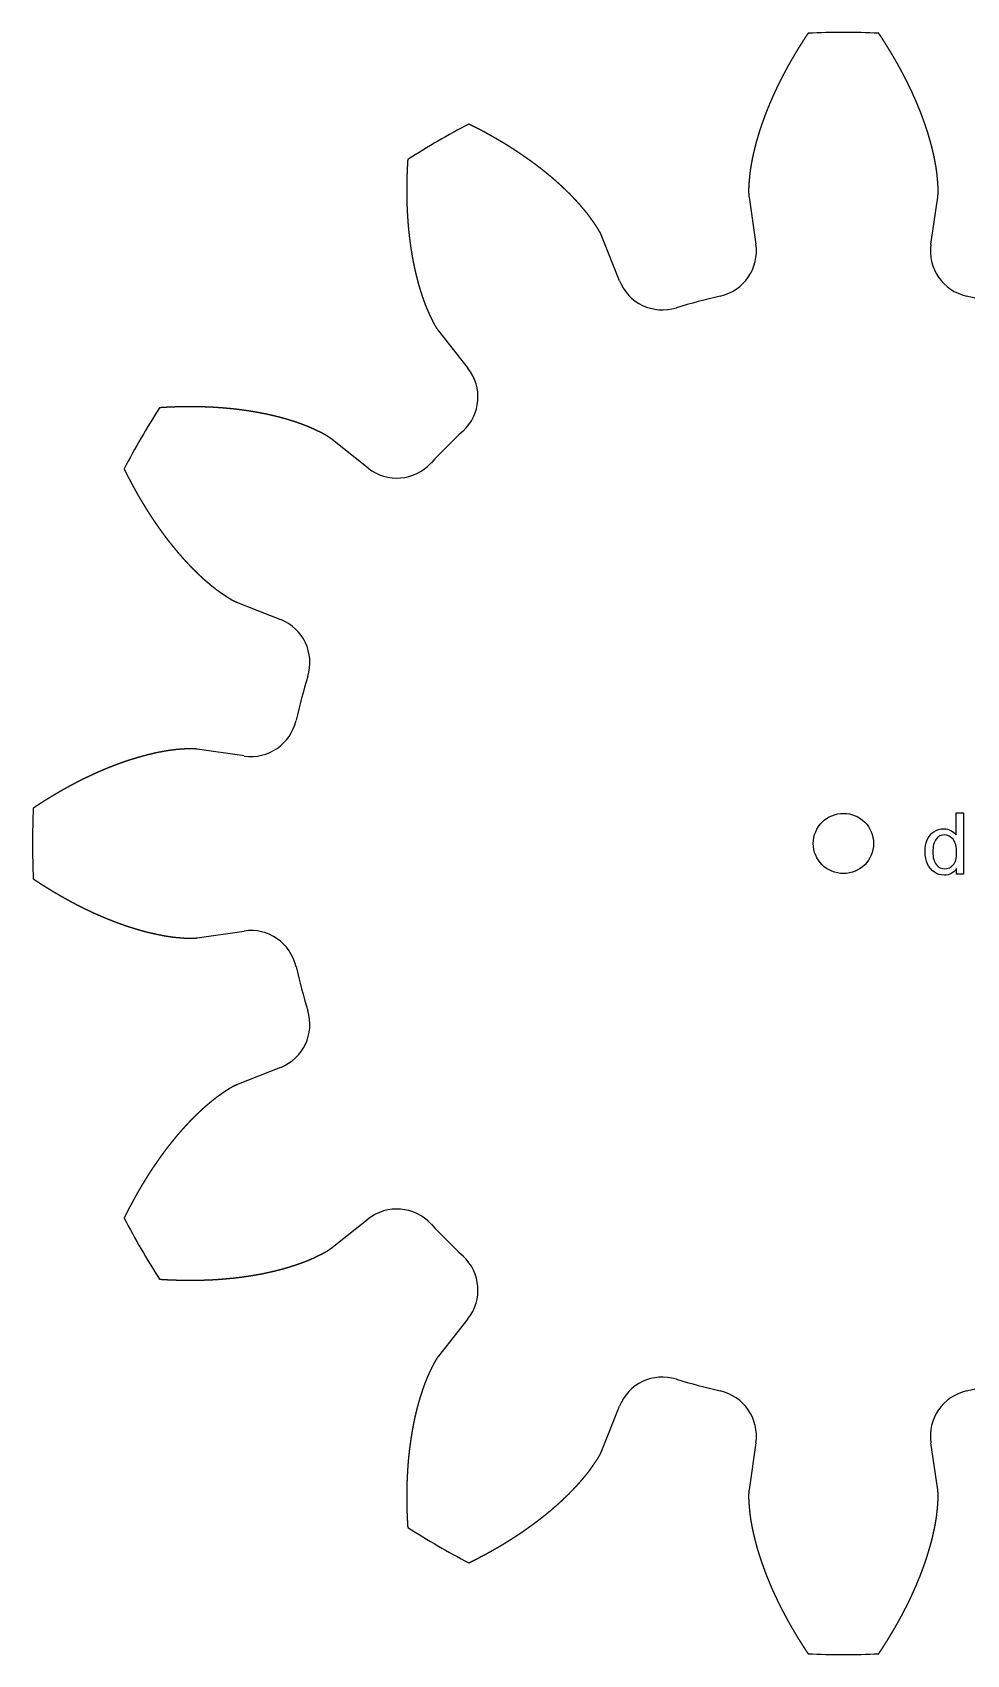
# Model space of a CAD drawing. Header units: millimetres. Extents: x 18 to 1165, y 18 to 1178.
# Drawn here: x 611.4 to 732.4, y 247.2 to 457.2 of the extents above; entities that cross this region are included whole.
import ezdxf

# ---------------------------------------------------------------- set-up
doc = ezdxf.new("R2010")
doc.units = ezdxf.units.MM
doc.layers.add('cut', color=5, linetype='Continuous', true_color=0x0000ff)
doc.layers.add('line engraving', color=1, linetype='Continuous', true_color=0xff0000)

msp = doc.modelspace()

# ---------------------------------------------------------------- linework, layer by layer
at = {"layer": 'cut', "color": 5, "true_color": 0x0000ff}
for p, q in [((704.19, 435.85), (705.08, 429.76)), ((727.73, 429.76), (728.62, 435.85)), ((687.42, 425.03), (685.14, 430.75)), ((663.98, 418.53), (667.8, 413.7)), ((654.87, 400.78), (650.04, 404.59)), ((637.82, 383.43), (643.54, 381.15)), ((638.81, 363.5), (632.72, 364.39)), ((632.72, 339.95), (638.81, 340.84)), ((643.54, 323.18), (637.82, 320.91)), ((650.04, 299.74), (654.87, 303.56)), ((667.8, 290.63), (663.98, 285.8)), ((685.14, 273.59), (687.42, 279.31)), ((705.08, 274.57), (704.19, 268.48)), ((728.62, 268.48), (727.73, 274.57))]:
    msp.add_line(p, q, dxfattribs=at)
msp.add_circle((716.41, 352.17), 3.9, dxfattribs=at)
for centre, radius, start, end in [((716.41, 352.17), 105, 87.5067, 92.4933), ((716.41, 352.17), 105, 117.5067, 122.4933), ((699.14, 428.89), 6, -77.3183, 8.3062), ((733.67, 428.89), 6, 171.6938, -102.6817), ((692.99, 427.25), 6, -158.3062, -72.6817), ((716.41, 352.17), 72.64, 102.6817, 107.3183), ((716.41, 352.17), 72.64, 72.6817, 77.3183), ((663.09, 409.98), 6, -47.3183, 38.3062), ((716.41, 352.17), 105, 147.5067, 152.4933), ((716.41, 352.17), 72.64, 132.6817, 137.3183), ((658.59, 405.48), 6, -128.3062, -42.6817), ((641.33, 375.58), 6, -17.3183, 68.3062), ((716.41, 352.17), 72.64, 162.6817, 167.3183), ((639.68, 369.43), 6, -98.3062, -12.6817), ((716.41, 352.17), 105, 177.5067, -177.5067), ((639.68, 334.9), 6, 12.6817, 98.3062), ((716.41, 352.17), 72.64, -167.3183, -162.6817), ((641.33, 328.76), 6, -68.3062, 17.3183), ((658.59, 298.85), 6, 42.6817, 128.3062), ((716.41, 352.17), 105, -152.4933, -147.5067), ((716.41, 352.17), 72.64, -137.3183, -132.6817), ((663.09, 294.35), 6, -38.3062, 47.3183), ((692.99, 277.09), 6, 72.6817, 158.3062), ((716.41, 352.17), 72.64, -107.3183, -102.6817), ((716.41, 352.17), 72.64, -77.3183, -72.6817), ((699.14, 275.44), 6, -8.3062, 77.3183), ((733.67, 275.44), 6, 102.6817, -171.6938), ((716.41, 352.17), 105, -122.4933, -117.5067), ((716.41, 352.17), 105, -92.4933, -87.5067)]:
    msp.add_arc(centre, radius, start, end, dxfattribs=at)
for points in [[(711.84, 457.07), (711.8, 457.01), (711.72, 456.89), (711.6, 456.72), (711.45, 456.49), (711.26, 456.19), (711.07, 455.9), (710.89, 455.61), (710.7, 455.31), (710.52, 455.02), (710.34, 454.72), (710.16, 454.43), (709.99, 454.13), (709.81, 453.83), (709.64, 453.54), (709.47, 453.24), (709.3, 452.94), (709.14, 452.64), (708.98, 452.34), (708.82, 452.04), (708.66, 451.75), (708.5, 451.44), (708.35, 451.14), (708.19, 450.84), (708.04, 450.54), (707.9, 450.24), (707.75, 449.94), (707.61, 449.64), (707.47, 449.33), (707.33, 449.03), (707.2, 448.73), (707.06, 448.42), (706.93, 448.12), (706.8, 447.81), (706.68, 447.51), (706.55, 447.2), (706.43, 446.9), (706.31, 446.59), (706.2, 446.29), (706.09, 445.98), (705.98, 445.67), (705.87, 445.37), (705.76, 445.06), (705.66, 444.75), (705.56, 444.45), (705.46, 444.14), (705.37, 443.83), (705.28, 443.52), (705.19, 443.22), (705.1, 442.91), (705.02, 442.6), (704.94, 442.29), (704.87, 441.98), (704.79, 441.68), (704.72, 441.37), (704.66, 441.06), (704.59, 440.75), (704.53, 440.44), (704.48, 440.14), (704.42, 439.83), (704.37, 439.52), (704.33, 439.21), (704.29, 438.91), (704.26, 438.6), (704.23, 438.29), (704.2, 437.99), (704.18, 437.68), (704.16, 437.37), (704.14, 437.07), (704.13, 436.76), (704.13, 436.46), (704.15, 436.22), (704.16, 436.03), (704.18, 435.91), (704.19, 435.85)], [(728.62, 435.85), (728.63, 435.91), (728.65, 436.03), (728.66, 436.22), (728.68, 436.46), (728.68, 436.76), (728.67, 437.07), (728.65, 437.37), (728.63, 437.68), (728.61, 437.99), (728.58, 438.29), (728.55, 438.6), (728.52, 438.91), (728.48, 439.21), (728.44, 439.52), (728.39, 439.83), (728.33, 440.14), (728.28, 440.44), (728.22, 440.75), (728.15, 441.06), (728.09, 441.37), (728.02, 441.68), (727.95, 441.98), (727.87, 442.29), (727.79, 442.6), (727.71, 442.91), (727.62, 443.22), (727.53, 443.52), (727.44, 443.83), (727.35, 444.14), (727.25, 444.45), (727.15, 444.75), (727.05, 445.06), (726.94, 445.37), (726.84, 445.67), (726.72, 445.98), (726.61, 446.29), (726.5, 446.59), (726.38, 446.9), (726.26, 447.2), (726.13, 447.51), (726.01, 447.81), (725.88, 448.12), (725.75, 448.42), (725.61, 448.73), (725.48, 449.03), (725.34, 449.33), (725.2, 449.64), (725.06, 449.94), (724.91, 450.24), (724.77, 450.54), (724.62, 450.84), (724.46, 451.14), (724.31, 451.44), (724.15, 451.75), (724, 452.04), (723.83, 452.34), (723.67, 452.64), (723.51, 452.94), (723.34, 453.24), (723.17, 453.54), (723, 453.83), (722.82, 454.13), (722.65, 454.43), (722.47, 454.72), (722.29, 455.02), (722.11, 455.31), (721.92, 455.61), (721.74, 455.9), (721.55, 456.19), (721.36, 456.49), (721.21, 456.72), (721.09, 456.89), (721.01, 457.01), (720.97, 457.07)], [(685.14, 430.75), (685.12, 430.81), (685.07, 430.92), (685, 431.08), (684.89, 431.3), (684.74, 431.56), (684.58, 431.82), (684.41, 432.08), (684.24, 432.34), (684.06, 432.59), (683.89, 432.84), (683.71, 433.09), (683.53, 433.34), (683.34, 433.59), (683.15, 433.83), (682.95, 434.08), (682.75, 434.31), (682.55, 434.55), (682.34, 434.79), (682.13, 435.03), (681.92, 435.26), (681.71, 435.49), (681.49, 435.72), (681.27, 435.95), (681.05, 436.18), (680.82, 436.4), (680.59, 436.63), (680.36, 436.85), (680.13, 437.07), (679.9, 437.29), (679.66, 437.51), (679.42, 437.72), (679.18, 437.94), (678.93, 438.15), (678.69, 438.36), (678.44, 438.57), (678.19, 438.78), (677.93, 438.99), (677.68, 439.19), (677.42, 439.4), (677.16, 439.6), (676.9, 439.8), (676.63, 440), (676.37, 440.2), (676.1, 440.39), (675.83, 440.59), (675.56, 440.78), (675.29, 440.97), (675.01, 441.17), (674.74, 441.35), (674.46, 441.54), (674.18, 441.73), (673.9, 441.91), (673.61, 442.1), (673.33, 442.28), (673.04, 442.46), (672.75, 442.64), (672.46, 442.82), (672.17, 442.99), (671.87, 443.17), (671.58, 443.34), (671.28, 443.51), (670.98, 443.68), (670.68, 443.85), (670.38, 444.02), (670.08, 444.18), (669.77, 444.35), (669.47, 444.51), (669.16, 444.67), (668.85, 444.83), (668.54, 444.99), (668.29, 445.11), (668.1, 445.21), (667.97, 445.27), (667.91, 445.3)], [(660, 440.73), (659.99, 440.66), (659.99, 440.52), (659.97, 440.31), (659.96, 440.03), (659.94, 439.68), (659.92, 439.34), (659.91, 438.99), (659.89, 438.64), (659.88, 438.3), (659.88, 437.95), (659.87, 437.61), (659.86, 437.26), (659.86, 436.92), (659.86, 436.57), (659.86, 436.23), (659.87, 435.89), (659.87, 435.55), (659.88, 435.21), (659.89, 434.87), (659.91, 434.53), (659.92, 434.19), (659.94, 433.85), (659.96, 433.52), (659.98, 433.18), (660, 432.85), (660.03, 432.51), (660.05, 432.18), (660.08, 431.85), (660.12, 431.52), (660.15, 431.18), (660.19, 430.85), (660.23, 430.53), (660.27, 430.2), (660.31, 429.87), (660.36, 429.54), (660.4, 429.22), (660.46, 428.9), (660.51, 428.57), (660.56, 428.25), (660.62, 427.93), (660.68, 427.61), (660.74, 427.29), (660.81, 426.98), (660.87, 426.66), (660.94, 426.35), (661.02, 426.03), (661.09, 425.72), (661.17, 425.41), (661.25, 425.1), (661.33, 424.79), (661.41, 424.49), (661.5, 424.18), (661.59, 423.88), (661.69, 423.58), (661.79, 423.28), (661.88, 422.98), (661.99, 422.68), (662.09, 422.39), (662.2, 422.09), (662.31, 421.8), (662.43, 421.51), (662.54, 421.23), (662.67, 420.95), (662.8, 420.66), (662.93, 420.39), (663.06, 420.11), (663.2, 419.83), (663.34, 419.56), (663.48, 419.29), (663.63, 419.03), (663.76, 418.83), (663.87, 418.68), (663.94, 418.58), (663.98, 418.53)], [(650.04, 404.59), (649.99, 404.63), (649.9, 404.7), (649.75, 404.81), (649.54, 404.94), (649.28, 405.09), (649.01, 405.24), (648.74, 405.38), (648.46, 405.51), (648.19, 405.64), (647.91, 405.78), (647.63, 405.9), (647.35, 406.03), (647.06, 406.15), (646.77, 406.26), (646.48, 406.37), (646.19, 406.48), (645.89, 406.59), (645.59, 406.69), (645.3, 406.79), (645, 406.89), (644.7, 406.98), (644.39, 407.07), (644.09, 407.16), (643.78, 407.24), (643.47, 407.33), (643.16, 407.41), (642.85, 407.48), (642.54, 407.56), (642.23, 407.63), (641.91, 407.7), (641.6, 407.77), (641.28, 407.83), (640.96, 407.89), (640.64, 407.95), (640.32, 408.01), (640, 408.07), (639.68, 408.12), (639.35, 408.17), (639.03, 408.22), (638.7, 408.26), (638.38, 408.31), (638.05, 408.35), (637.72, 408.39), (637.39, 408.42), (637.06, 408.46), (636.73, 408.49), (636.39, 408.52), (636.06, 408.55), (635.73, 408.57), (635.39, 408.6), (635.06, 408.62), (634.72, 408.64), (634.38, 408.65), (634.04, 408.67), (633.7, 408.68), (633.36, 408.69), (633.02, 408.7), (632.68, 408.7), (632.34, 408.71), (632, 408.71), (631.66, 408.71), (631.31, 408.71), (630.97, 408.7), (630.62, 408.7), (630.28, 408.69), (629.93, 408.68), (629.58, 408.67), (629.24, 408.65), (628.89, 408.64), (628.54, 408.62), (628.26, 408.6), (628.05, 408.59), (627.91, 408.58), (627.84, 408.57)], [(623.27, 400.66), (623.31, 400.6), (623.37, 400.47), (623.46, 400.29), (623.59, 400.04), (623.74, 399.72), (623.9, 399.42), (624.07, 399.11), (624.23, 398.8), (624.39, 398.5), (624.56, 398.19), (624.72, 397.89), (624.89, 397.59), (625.06, 397.29), (625.23, 396.99), (625.41, 396.7), (625.58, 396.41), (625.76, 396.11), (625.94, 395.82), (626.11, 395.53), (626.29, 395.25), (626.48, 394.96), (626.66, 394.68), (626.84, 394.39), (627.03, 394.11), (627.22, 393.84), (627.41, 393.56), (627.6, 393.28), (627.79, 393.01), (627.98, 392.74), (628.18, 392.47), (628.38, 392.2), (628.57, 391.94), (628.77, 391.67), (628.97, 391.41), (629.18, 391.15), (629.38, 390.9), (629.59, 390.64), (629.79, 390.39), (630, 390.14), (630.21, 389.89), (630.42, 389.64), (630.64, 389.4), (630.85, 389.15), (631.07, 388.91), (631.29, 388.68), (631.5, 388.44), (631.73, 388.21), (631.95, 387.98), (632.17, 387.75), (632.4, 387.52), (632.62, 387.3), (632.85, 387.08), (633.08, 386.87), (633.31, 386.65), (633.55, 386.44), (633.78, 386.23), (634.02, 386.03), (634.26, 385.82), (634.5, 385.62), (634.74, 385.43), (634.98, 385.23), (635.23, 385.05), (635.48, 384.86), (635.73, 384.68), (635.98, 384.51), (636.24, 384.34), (636.49, 384.17), (636.75, 384), (637.01, 383.84), (637.27, 383.68), (637.49, 383.57), (637.65, 383.5), (637.77, 383.45), (637.82, 383.43)], [(632.72, 364.39), (632.66, 364.39), (632.54, 364.41), (632.36, 364.43), (632.12, 364.44), (631.81, 364.44), (631.51, 364.43), (631.2, 364.41), (630.89, 364.39), (630.59, 364.37), (630.28, 364.35), (629.97, 364.32), (629.67, 364.28), (629.36, 364.24), (629.05, 364.2), (628.74, 364.15), (628.44, 364.1), (628.13, 364.04), (627.82, 363.98), (627.51, 363.92), (627.2, 363.85), (626.9, 363.78), (626.59, 363.71), (626.28, 363.63), (625.97, 363.55), (625.67, 363.47), (625.36, 363.38), (625.05, 363.3), (624.74, 363.2), (624.43, 363.11), (624.13, 363.01), (623.82, 362.91), (623.51, 362.81), (623.21, 362.71), (622.9, 362.6), (622.59, 362.49), (622.29, 362.37), (621.98, 362.26), (621.68, 362.14), (621.37, 362.02), (621.07, 361.9), (620.76, 361.77), (620.46, 361.64), (620.15, 361.51), (619.85, 361.38), (619.54, 361.24), (619.24, 361.1), (618.94, 360.96), (618.64, 360.82), (618.33, 360.68), (618.03, 360.53), (617.73, 360.38), (617.43, 360.23), (617.13, 360.07), (616.83, 359.92), (616.53, 359.76), (616.23, 359.6), (615.93, 359.43), (615.63, 359.27), (615.33, 359.1), (615.04, 358.93), (614.74, 358.76), (614.44, 358.59), (614.15, 358.41), (613.85, 358.23), (613.56, 358.05), (613.26, 357.87), (612.97, 357.69), (612.67, 357.5), (612.38, 357.31), (612.09, 357.12), (611.85, 356.97), (611.68, 356.85), (611.56, 356.77), (611.5, 356.74)], [(611.5, 347.6), (611.56, 347.56), (611.68, 347.48), (611.85, 347.37), (612.09, 347.21), (612.38, 347.02), (612.67, 346.83), (612.97, 346.65), (613.26, 346.46), (613.56, 346.28), (613.85, 346.1), (614.15, 345.92), (614.44, 345.75), (614.74, 345.58), (615.04, 345.4), (615.33, 345.23), (615.63, 345.07), (615.93, 344.9), (616.23, 344.74), (616.53, 344.58), (616.83, 344.42), (617.13, 344.26), (617.43, 344.11), (617.73, 343.96), (618.03, 343.81), (618.33, 343.66), (618.64, 343.52), (618.94, 343.37), (619.24, 343.23), (619.54, 343.09), (619.85, 342.96), (620.15, 342.83), (620.46, 342.69), (620.76, 342.57), (621.07, 342.44), (621.37, 342.32), (621.68, 342.2), (621.98, 342.08), (622.29, 341.96), (622.59, 341.85), (622.9, 341.74), (623.21, 341.63), (623.51, 341.52), (623.82, 341.42), (624.13, 341.32), (624.43, 341.23), (624.74, 341.13), (625.05, 341.04), (625.36, 340.95), (625.67, 340.87), (625.97, 340.78), (626.28, 340.7), (626.59, 340.63), (626.9, 340.56), (627.2, 340.49), (627.51, 340.42), (627.82, 340.36), (628.13, 340.3), (628.44, 340.24), (628.74, 340.19), (629.05, 340.14), (629.36, 340.09), (629.67, 340.05), (629.97, 340.02), (630.28, 339.99), (630.59, 339.97), (630.89, 339.94), (631.2, 339.92), (631.51, 339.91), (631.81, 339.9), (632.12, 339.9), (632.36, 339.91), (632.54, 339.93), (632.66, 339.94), (632.72, 339.95)], [(637.82, 320.91), (637.77, 320.88), (637.65, 320.84), (637.49, 320.76), (637.27, 320.65), (637.01, 320.5), (636.75, 320.34), (636.49, 320.17), (636.24, 320), (635.98, 319.83), (635.73, 319.65), (635.48, 319.47), (635.23, 319.29), (634.98, 319.1), (634.74, 318.91), (634.5, 318.71), (634.26, 318.51), (634.02, 318.31), (633.78, 318.1), (633.55, 317.9), (633.31, 317.68), (633.08, 317.47), (632.85, 317.25), (632.62, 317.03), (632.4, 316.81), (632.17, 316.59), (631.95, 316.36), (631.73, 316.13), (631.5, 315.89), (631.29, 315.66), (631.07, 315.42), (630.85, 315.18), (630.64, 314.94), (630.42, 314.69), (630.21, 314.45), (630, 314.2), (629.79, 313.95), (629.59, 313.69), (629.38, 313.44), (629.18, 313.18), (628.97, 312.92), (628.77, 312.66), (628.57, 312.4), (628.38, 312.13), (628.18, 311.87), (627.98, 311.6), (627.79, 311.32), (627.6, 311.05), (627.41, 310.78), (627.22, 310.5), (627.03, 310.22), (626.84, 309.94), (626.66, 309.66), (626.48, 309.38), (626.29, 309.09), (626.11, 308.8), (625.94, 308.51), (625.76, 308.22), (625.58, 307.93), (625.41, 307.64), (625.23, 307.34), (625.06, 307.04), (624.89, 306.75), (624.72, 306.45), (624.56, 306.14), (624.39, 305.84), (624.23, 305.54), (624.07, 305.23), (623.9, 304.92), (623.74, 304.61), (623.59, 304.3), (623.46, 304.05), (623.37, 303.86), (623.31, 303.74), (623.27, 303.67)], [(627.84, 295.76), (627.91, 295.76), (628.05, 295.75), (628.26, 295.73), (628.54, 295.72), (628.89, 295.7), (629.24, 295.68), (629.58, 295.67), (629.93, 295.66), (630.28, 295.65), (630.62, 295.64), (630.97, 295.63), (631.31, 295.63), (631.66, 295.63), (632, 295.63), (632.34, 295.63), (632.68, 295.63), (633.02, 295.64), (633.36, 295.65), (633.7, 295.66), (634.04, 295.67), (634.38, 295.68), (634.72, 295.7), (635.06, 295.72), (635.39, 295.74), (635.73, 295.76), (636.06, 295.79), (636.39, 295.82), (636.73, 295.85), (637.06, 295.88), (637.39, 295.91), (637.72, 295.95), (638.05, 295.99), (638.38, 296.03), (638.7, 296.07), (639.03, 296.12), (639.35, 296.17), (639.68, 296.22), (640, 296.27), (640.32, 296.33), (640.64, 296.38), (640.96, 296.44), (641.28, 296.5), (641.6, 296.57), (641.91, 296.64), (642.23, 296.71), (642.54, 296.78), (642.85, 296.85), (643.16, 296.93), (643.47, 297.01), (643.78, 297.09), (644.09, 297.18), (644.39, 297.27), (644.7, 297.36), (645, 297.45), (645.3, 297.55), (645.59, 297.65), (645.89, 297.75), (646.19, 297.85), (646.48, 297.96), (646.77, 298.07), (647.06, 298.19), (647.35, 298.31), (647.63, 298.43), (647.91, 298.56), (648.19, 298.69), (648.46, 298.83), (648.74, 298.96), (649.01, 299.1), (649.28, 299.24), (649.54, 299.4), (649.75, 299.53), (649.9, 299.63), (649.99, 299.71), (650.04, 299.74)], [(663.98, 285.8), (663.94, 285.76), (663.87, 285.66), (663.76, 285.51), (663.63, 285.31), (663.48, 285.04), (663.34, 284.77), (663.2, 284.5), (663.06, 284.23), (662.93, 283.95), (662.8, 283.67), (662.67, 283.39), (662.54, 283.11), (662.43, 282.82), (662.31, 282.53), (662.2, 282.24), (662.09, 281.95), (661.99, 281.65), (661.88, 281.36), (661.79, 281.06), (661.69, 280.76), (661.59, 280.46), (661.5, 280.15), (661.41, 279.85), (661.33, 279.54), (661.25, 279.24), (661.17, 278.93), (661.09, 278.62), (661.02, 278.3), (660.94, 277.99), (660.87, 277.68), (660.81, 277.36), (660.74, 277.04), (660.68, 276.72), (660.62, 276.41), (660.56, 276.08), (660.51, 275.76), (660.46, 275.44), (660.4, 275.12), (660.36, 274.79), (660.31, 274.47), (660.27, 274.14), (660.23, 273.81), (660.19, 273.48), (660.15, 273.15), (660.12, 272.82), (660.08, 272.49), (660.05, 272.16), (660.03, 271.82), (660, 271.49), (659.98, 271.15), (659.96, 270.82), (659.94, 270.48), (659.92, 270.14), (659.91, 269.81), (659.89, 269.47), (659.88, 269.13), (659.87, 268.79), (659.87, 268.45), (659.86, 268.1), (659.86, 267.76), (659.86, 267.42), (659.86, 267.08), (659.87, 266.73), (659.88, 266.39), (659.88, 266.04), (659.89, 265.69), (659.91, 265.35), (659.92, 265), (659.94, 264.65), (659.96, 264.3), (659.97, 264.02), (659.99, 263.82), (659.99, 263.68), (660, 263.61)], [(667.91, 259.04), (667.97, 259.07), (668.1, 259.13), (668.29, 259.22), (668.54, 259.35), (668.85, 259.51), (669.16, 259.67), (669.47, 259.83), (669.77, 259.99), (670.08, 260.15), (670.38, 260.32), (670.68, 260.49), (670.98, 260.66), (671.28, 260.83), (671.58, 261), (671.87, 261.17), (672.17, 261.34), (672.46, 261.52), (672.75, 261.7), (673.04, 261.88), (673.33, 262.06), (673.61, 262.24), (673.9, 262.42), (674.18, 262.61), (674.46, 262.79), (674.74, 262.98), (675.01, 263.17), (675.29, 263.36), (675.56, 263.55), (675.83, 263.75), (676.1, 263.94), (676.37, 264.14), (676.63, 264.34), (676.9, 264.54), (677.16, 264.74), (677.42, 264.94), (677.68, 265.14), (677.93, 265.35), (678.19, 265.56), (678.44, 265.77), (678.69, 265.98), (678.93, 266.19), (679.18, 266.4), (679.42, 266.61), (679.66, 266.83), (679.9, 267.05), (680.13, 267.27), (680.36, 267.49), (680.59, 267.71), (680.82, 267.93), (681.05, 268.16), (681.27, 268.39), (681.49, 268.61), (681.71, 268.85), (681.92, 269.08), (682.13, 269.31), (682.34, 269.55), (682.55, 269.78), (682.75, 270.02), (682.95, 270.26), (683.15, 270.5), (683.34, 270.75), (683.53, 270.99), (683.71, 271.24), (683.89, 271.49), (684.06, 271.75), (684.24, 272), (684.41, 272.26), (684.58, 272.51), (684.74, 272.77), (684.89, 273.04), (685, 273.25), (685.07, 273.42), (685.12, 273.53), (685.14, 273.59)], [(704.19, 268.48), (704.18, 268.42), (704.16, 268.3), (704.15, 268.12), (704.13, 267.88), (704.13, 267.57), (704.14, 267.27), (704.16, 266.96), (704.18, 266.66), (704.2, 266.35), (704.23, 266.04), (704.26, 265.74), (704.29, 265.43), (704.33, 265.12), (704.37, 264.82), (704.42, 264.51), (704.48, 264.2), (704.53, 263.89), (704.59, 263.58), (704.66, 263.28), (704.72, 262.97), (704.79, 262.66), (704.87, 262.35), (704.94, 262.04), (705.02, 261.74), (705.1, 261.43), (705.19, 261.12), (705.28, 260.81), (705.37, 260.5), (705.46, 260.2), (705.56, 259.89), (705.66, 259.58), (705.76, 259.28), (705.87, 258.97), (705.98, 258.66), (706.09, 258.36), (706.2, 258.05), (706.31, 257.74), (706.43, 257.44), (706.55, 257.13), (706.68, 256.83), (706.8, 256.52), (706.93, 256.22), (707.06, 255.91), (707.2, 255.61), (707.33, 255.31), (707.47, 255), (707.61, 254.7), (707.75, 254.4), (707.9, 254.1), (708.04, 253.79), (708.19, 253.49), (708.35, 253.19), (708.5, 252.89), (708.66, 252.59), (708.82, 252.29), (708.98, 251.99), (709.14, 251.69), (709.3, 251.39), (709.47, 251.1), (709.64, 250.8), (709.81, 250.5), (709.99, 250.21), (710.16, 249.91), (710.34, 249.61), (710.52, 249.32), (710.7, 249.02), (710.89, 248.73), (711.07, 248.44), (711.26, 248.14), (711.45, 247.85), (711.6, 247.62), (711.72, 247.44), (711.8, 247.33), (711.84, 247.27)], [(720.97, 247.27), (721.01, 247.33), (721.09, 247.44), (721.21, 247.62), (721.36, 247.85), (721.55, 248.14), (721.74, 248.44), (721.92, 248.73), (722.11, 249.02), (722.29, 249.32), (722.47, 249.61), (722.65, 249.91), (722.82, 250.21), (723, 250.5), (723.17, 250.8), (723.34, 251.1), (723.51, 251.39), (723.67, 251.69), (723.83, 251.99), (724, 252.29), (724.15, 252.59), (724.31, 252.89), (724.46, 253.19), (724.62, 253.49), (724.77, 253.79), (724.91, 254.1), (725.06, 254.4), (725.2, 254.7), (725.34, 255), (725.48, 255.31), (725.61, 255.61), (725.75, 255.91), (725.88, 256.22), (726.01, 256.52), (726.13, 256.83), (726.26, 257.13), (726.38, 257.44), (726.5, 257.74), (726.61, 258.05), (726.72, 258.36), (726.84, 258.66), (726.94, 258.97), (727.05, 259.28), (727.15, 259.58), (727.25, 259.89), (727.35, 260.2), (727.44, 260.5), (727.53, 260.81), (727.62, 261.12), (727.71, 261.43), (727.79, 261.74), (727.87, 262.04), (727.95, 262.35), (728.02, 262.66), (728.09, 262.97), (728.15, 263.28), (728.22, 263.58), (728.28, 263.89), (728.33, 264.2), (728.39, 264.51), (728.44, 264.82), (728.48, 265.12), (728.52, 265.43), (728.55, 265.74), (728.58, 266.04), (728.61, 266.35), (728.63, 266.66), (728.65, 266.96), (728.67, 267.27), (728.68, 267.57), (728.68, 267.88), (728.66, 268.12), (728.65, 268.3), (728.63, 268.42), (728.62, 268.48)]]:
    msp.add_open_spline(points, degree=5, dxfattribs=at)
at = {"layer": 'line engraving', "color": 1, "true_color": 0xff0000}
for points in [[(731.06, 348.21), (731.06, 348.93), (730.91, 348.73), (730.75, 348.56), (730.57, 348.41), (730.38, 348.29), (730.17, 348.2), (729.95, 348.13), (729.71, 348.09), (729.45, 348.08), (729.11, 348.1), (728.79, 348.17), (728.48, 348.29), (728.19, 348.46), (727.92, 348.66), (727.68, 348.91), (727.47, 349.19), (727.3, 349.51), (727.16, 349.86), (727.06, 350.24), (727, 350.64), (726.98, 351.07), (727, 351.49), (727.05, 351.89), (727.14, 352.27), (727.27, 352.63), (727.43, 352.96), (727.63, 353.25), (727.86, 353.5), (728.13, 353.7), (728.42, 353.87), (728.73, 353.98), (729.06, 354.05), (729.41, 354.08), (729.66, 354.06), (729.9, 354.02), (730.12, 353.95), (730.33, 353.86), (730.52, 353.74), (730.7, 353.6), (730.85, 353.45), (730.99, 353.29), (730.99, 356.13), (731.96, 356.13), (731.96, 348.21), (731.06, 348.21)], [(727.98, 351.07), (727.99, 350.8), (728.01, 350.55), (728.05, 350.32), (728.1, 350.11), (728.16, 349.91), (728.24, 349.73), (728.34, 349.57), (728.45, 349.42), (728.69, 349.18), (728.95, 349.01), (729.24, 348.91), (729.54, 348.88), (729.85, 348.91), (730.13, 349.01), (730.39, 349.17), (730.63, 349.4), (730.73, 349.54), (730.82, 349.69), (730.9, 349.87), (730.96, 350.06), (731.01, 350.26), (731.04, 350.49), (731.06, 350.73), (731.07, 350.99), (731.06, 351.27), (731.04, 351.54), (731.01, 351.79), (730.96, 352.01), (730.89, 352.22), (730.82, 352.4), (730.72, 352.57), (730.62, 352.72), (730.38, 352.96), (730.11, 353.13), (729.82, 353.24), (729.5, 353.27), (729.19, 353.24), (728.9, 353.14), (728.65, 352.97), (728.42, 352.74), (728.31, 352.6), (728.23, 352.44), (728.15, 352.26), (728.09, 352.06), (728.04, 351.84), (728.01, 351.6), (727.99, 351.35), (727.98, 351.07)]]:
    msp.add_lwpolyline(points, dxfattribs=at)

doc.saveas('drawing.dxf')
